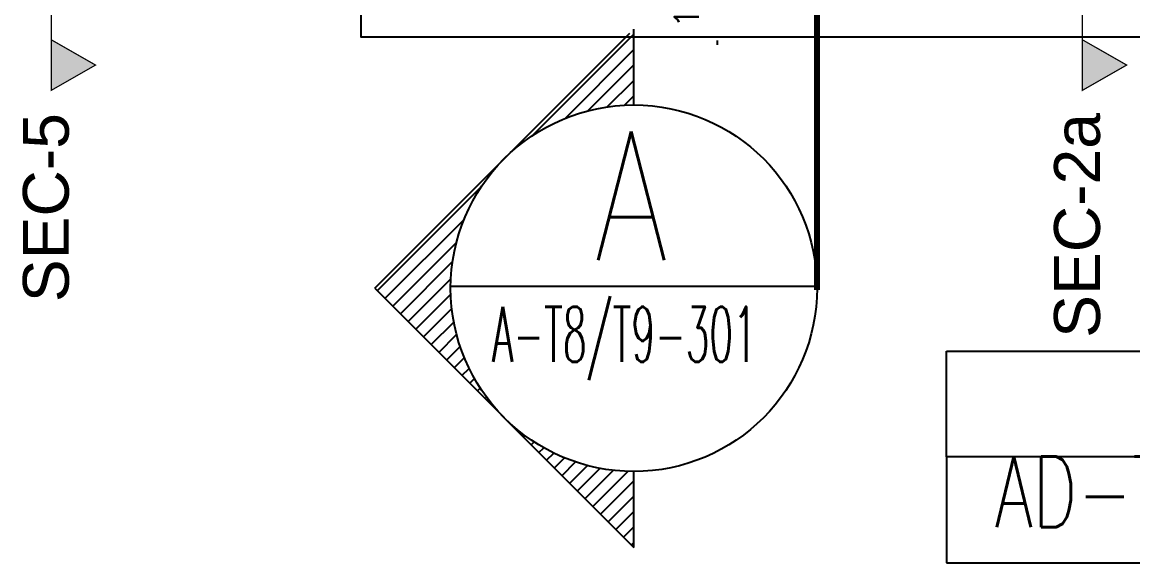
# Model space of a CAD drawing. Header units: millimetres. Extents: x 1124992 to 1258557, y -5767803 to -5695799.
# Drawn here: x 1200810 to 1205343, y -5731814 to -5729609 of the extents above; entities that cross this region are included whole.
import ezdxf

# ---------------------------------------------------------------- set-up
doc = ezdxf.new("R2010")
doc.units = ezdxf.units.MM
doc.header["$LTSCALE"] = 1000
doc.header["$MEASUREMENT"] = 0
for name, pattern in [('$1$AUDIT_D_120904163729-0', [0]), ('AUDIT_D_120904163729-0', [0]), ('T8(T9 IS SIMILAR) - 1st FLOOR ELEVATION$0$AUDIT_D_120904163729-0', [0]), ('T8(T9 IS SIMILAR) - DIMENSION & TEXTING$0$HIDDEN', [0.375, 0.25, -0.125]), ('T8(T9 IS SIMILAR) - DIMENSION & TEXTING$0$T8_REFUGE COLUMNS$0$HIDDEN', [0.375, 0.25, -0.125]), ('T8_PROFILE SECTIONS$0$HIDDEN', [0.375, 0.25, -0.125]), ('T8_PROFILE SECTIONS$0$PHANTOM2', [1.25, 0.625, -0.125, 0.125, -0.125, 0.125, -0.125])]:
    doc.linetypes.add(name, pattern=pattern)
doc.layers.get('0').update_dxf_attribs({"linetype": 'AUDIT_D_120904163729-0'})
for name, color, linetype in [('$0$A-HATCH -160', 251, '$1$AUDIT_D_120904163729-0'), ('A_dim', 1, 'Continuous'), ('T8(T9 IS SIMILAR) - 1st FLOOR ELEVATION$0$A-WALL-FEATURES', 110, 'T8(T9 IS SIMILAR) - 1st FLOOR ELEVATION$0$AUDIT_D_120904163729-0'), ('T8(T9 IS SIMILAR) - DIMENSION & TEXTING$0$A-DIMENSIONS', 2, 'T8(T9 IS SIMILAR) - DIMENSION & TEXTING$0$HIDDEN'), ('T8(T9 IS SIMILAR) - DIMENSION & TEXTING$0$T8_REFUGE COLUMNS$0$a-section line', 92, 'Continuous'), ('T8(T9 IS SIMILAR) - DIMENSION & TEXTING$0$T8_REFUGE COLUMNS$0$SECTSYMBOL', 3, 'Continuous'), ('T8(T9 IS SIMILAR) - DIMENSION & TEXTING$0$T8_REFUGE COLUMNS$0$TEXTB', 2, 'Continuous'), ('T8_PROFILE SECTIONS$0$A-PROFILE SECTIONS', 81, 'T8_PROFILE SECTIONS$0$PHANTOM2')]:
    doc.layers.add(name, color=color, linetype=linetype)
doc.styles.add('T8(T9 IS SIMILAR) - DIMENSION & TEXTING$0$Romans 1', font='romans.shx', dxfattribs={"height": 100})
doc.styles.add('T8(T9 IS SIMILAR) - DIMENSION & TEXTING$0$T8_REFUGE COLUMNS$0$ROMANS', font='romans.shx', dxfattribs={"width": 0.75})
doc.styles.add('T8(T9 IS SIMILAR) - DIMENSION & TEXTING$0$T8_REFUGE COLUMNS$0$TEXT1', font='simplex.shx', dxfattribs={"width": 0.8})
doc.styles.add('T8_PROFILE SECTIONS$0$arial', font='sanss___.ttf')
doc.dimstyles.new('T8(T9 IS SIMILAR) - DIMENSION & TEXTING$0$ALPINE S', dxfattribs={"dimscale": 0, "dimtxt": 100, "dimasz": 75, "dimexe": 0, "dimexo": 0, "dimgap": 75, "dimtad": 1, "dimdec": 0, "dimzin": 0, "dimdsep": 46, "dimtxsty": 'T8(T9 IS SIMILAR) - DIMENSION & TEXTING$0$Romans 1', "dimblk": 'T8(T9 IS SIMILAR) - DIMENSION & TEXTING$0$_ArchTick', "dimcen": 0.09, "dimclrd": 256, "dimclre": 256, "dimclrt": 7, "dimadec": 0, "dimazin": 0, "dimtfac": 1, "dimtdec": 0, "dimtofl": 0, "dimtmove": 1, "dimatfit": 0, "dimldrblk": 'T8(T9 IS SIMILAR) - DIMENSION & TEXTING$0$_Open90', "dimfxl": 1, "dimtolj": 1, "dimtzin": 0, "dimarcsym": 0})

# ---------------------------------------------------------------- blocks, each defined once
blk = doc.blocks.new('T8(T9 IS SIMILAR) - DIMENSION & TEXTING$0$_ArchTick')
at = {"color": 0, "linetype": 'ByBlock', "const_width": 0.15}
blk.add_lwpolyline([(-0.5, -0.5), (0.5, 0.5)], dxfattribs=at)
blk = doc.blocks.new('*D199')
at = {"layer": 'T8(T9 IS SIMILAR) - DIMENSION & TEXTING$0$A-DIMENSIONS', "lineweight": -2, "transparency": 16777216}
for p, q in [((1203835, -5729109.6), (1203835, -5729034.6)), ((1203835, -5729269.7), (1203835, -5729109.6)), ((1203835, -5729189.6), (1203645.8, -5729308.5)), ((1203835, -5729269.7), (1203835, -5729344.7)), ((1203645.8, -5729308.5), (1203645.8, -5729701.4))]:
    blk.add_line(p, q, dxfattribs=at)
at = {"layer": 'T8(T9 IS SIMILAR) - DIMENSION & TEXTING$0$A-DIMENSIONS', "linetype": 'T8(T9 IS SIMILAR) - DIMENSION & TEXTING$0$HIDDEN', "lineweight": -2, "transparency": 16777216}
for p, q in [((1203861.5, -5729109.6), (1203835, -5729109.6)), ((1203861.5, -5729269.7), (1203835, -5729269.7))]:
    blk.add_line(p, q, dxfattribs=at)
at = {"layer": 'T8(T9 IS SIMILAR) - DIMENSION & TEXTING$0$A-DIMENSIONS', "linetype": 'ByBlock', "lineweight": -2, "transparency": 16777216, "xscale": 75, "yscale": 75, "zscale": 75}
for p, rotation in [((1203835, -5729109.6), 270), ((1203835, -5729269.7), 90)]:
    blk.add_blockref('T8(T9 IS SIMILAR) - DIMENSION & TEXTING$0$_ArchTick', p, dxfattribs=dict(at, rotation=rotation))
at = {"layer": 'T8(T9 IS SIMILAR) - DIMENSION & TEXTING$0$A-DIMENSIONS', "color": 7, "linetype": 'ByBlock', "transparency": 16777216, "insert": (1203520.8, -5729505), "char_height": 100, "attachment_point": 5, "rotation": 90, "style": 'T8(T9 IS SIMILAR) - DIMENSION & TEXTING$0$Romans 1'}
blk.add_mtext('\\A1;160', dxfattribs=at)
blk = doc.blocks.new('T8(T9 IS SIMILAR) - DIMENSION & TEXTING$0$_Open90')
at = {"color": 0, "linetype": 'ByBlock', "lineweight": -2}
for p, q in [((0, 0), (-1, 0)), ((-0.5, 0.5), (0, 0)), ((0, 0), (-0.5, -0.5))]:
    blk.add_line(p, q, dxfattribs=at)
blk = doc.blocks.new('T8_PROFILE SECTIONS$0$MH')
at = {"layer": 'T8_PROFILE SECTIONS$0$A-PROFILE SECTIONS', "linetype": 'T8_PROFILE SECTIONS$0$HIDDEN', "ltscale": 2}
h = blk.add_hatch(color=256, dxfattribs=at)
h.dxf.hatch_style = 1
h.paths.add_polyline_path([(1140339.1, -5697424.8), (1140519.9, -5697528.1), (1140339.1, -5697631.3)])
at = {"layer": 'T8_PROFILE SECTIONS$0$A-PROFILE SECTIONS', "linetype": 'T8_PROFILE SECTIONS$0$HIDDEN', "ltscale": 2, "const_width": 5}
blk.add_lwpolyline([(1140339.1, -5697424.8), (1140339.1, -5697424.8), (1140519.9, -5697528.1), (1140339.1, -5697631.3)], close=True, dxfattribs=at)
blk.add_lwpolyline([(1140339.1, -5697424.8), (1140339.1, -5700565.7)], dxfattribs=at)
blk = doc.blocks.new('PROFILE SECTION LINE T9')
at = {"layer": 'T8_PROFILE SECTIONS$0$A-PROFILE SECTIONS', "linetype": 'ByBlock', "xscale": -1, "rotation": 180}
for p in [(-1125129.3, -5715695.8, 0), (-1120920.5, -5715695.8, 0)]:
    blk.add_blockref('T8_PROFILE SECTIONS$0$MH', p, dxfattribs=at)
at = {"layer": 'T8_PROFILE SECTIONS$0$A-PROFILE SECTIONS', "linetype": 'ByBlock', "char_height": 187.5, "attachment_point": 9, "rotation": 90, "style": 'T8_PROFILE SECTIONS$0$arial'}
for s, insert in [('SEC-5', (15284.3, -18363.8, 0)), ('SEC-2a', (19493.1, -18363.8, 0))]:
    blk.add_mtext_dynamic_manual_height_columns(s, width=301.334, gutter_width=500, heights=[0], dxfattribs=dict(at, insert=insert))
blk = doc.blocks.new('T8(T9 IS SIMILAR) - 1st FLOOR ELEVATION')
at = {"layer": 'T8(T9 IS SIMILAR) - 1st FLOOR ELEVATION$0$A-WALL-FEATURES', "color": 5, "linetype": 'T8(T9 IS SIMILAR) - 1st FLOOR ELEVATION$0$AUDIT_D_120904163729-0', "ltscale": 0.5}
blk.add_lwpolyline([(1202192.2, -5728684), (1202192, -5729668.9), (1210352.4, -5729668.9), (1210352.4, -5728684)], dxfattribs=at)
blk = doc.blocks.new('T8(T9 IS SIMILAR) - DIMENSION & TEXTING')
at = {"layer": 'T8(T9 IS SIMILAR) - DIMENSION & TEXTING$0$T8_REFUGE COLUMNS$0$SECTSYMBOL'}
h = blk.add_hatch(dxfattribs=at)
h.set_pattern_fill('ANSI31', color=8, scale=355.5, angle=990, style=0)
h.set_pattern_definition([(225, (295225.997, -7112461.696), (-31.4220576, 31.4220576), [])])
h.paths.add_polyline_path([(1202777.2, -5730165.3), (1202248.4, -5730694), (1202777.2, -5731222.7, -0.198912), (1202558.2, -5730694, -0.198912)])
h.paths.add_polyline_path([(1202777.2, -5731222.7), (1203305.9, -5731751.4), (1203305.9, -5731441.7, -0.198912)])
h.paths.add_polyline_path([(1203305.9, -5729636.6), (1202777.2, -5730165.3, -0.198912), (1203305.9, -5729946.3)])
at = {"color": 4, "linetype": 'T8(T9 IS SIMILAR) - DIMENSION & TEXTING$0$T8_REFUGE COLUMNS$0$HIDDEN', "ltscale": 5, "const_width": 25, "elevation": 0.1}
blk.add_lwpolyline([(1204053.5, -5730701.3), (1204053.5, -5728033.3)], dxfattribs=at)
at = {"layer": 'T8(T9 IS SIMILAR) - DIMENSION & TEXTING$0$T8_REFUGE COLUMNS$0$a-section line', "linetype": 'Continuous'}
for p, q in [((1204581.5, -5731382.4, 0), (1204581.5, -5730950.4, 0)), ((1204581.5, -5730950.4, 0), (1208359.6, -5730950.4, 0)), ((1208359.6, -5731382.4, 0), (1204581.5, -5731382.4, 0)), ((1204581.5, -5731382.4, 0), (1204581.5, -5731814.4, 0)), ((1208359.6, -5731382.4, 0), (1204581.5, -5731382.4, 0)), ((1204581.5, -5731814.4, 0), (1208359.6, -5731814.4, 0))]:
    blk.add_line(p, q, dxfattribs=at)
at = {"layer": 'T8(T9 IS SIMILAR) - DIMENSION & TEXTING$0$T8_REFUGE COLUMNS$0$SECTSYMBOL', "color": 2}
for p, q in [((1203305.9, -5729946.3, 0.1), (1203305.9, -5729636.6, 0.1)), ((1202248.4, -5730694, 0.1), (1203289.1, -5729653.4, 0.1)), ((1204053.5, -5730686.7, 0.1), (1202558.2, -5730686.7, 0.1)), ((1202248.4, -5730694, 0.1), (1203305.9, -5731751.4, 0.1)), ((1203305.9, -5731751.4, 0.1), (1203305.9, -5731441.7, 0.1))]:
    blk.add_line(p, q, dxfattribs=at)
at = {"layer": 'T8(T9 IS SIMILAR) - DIMENSION & TEXTING$0$T8_REFUGE COLUMNS$0$SECTSYMBOL', "color": 6}
blk.add_circle((1203305.9, -5730694, 0.1), 747.7, dxfattribs=at)
at = {"layer": 'T8(T9 IS SIMILAR) - DIMENSION & TEXTING$0$T8_REFUGE COLUMNS$0$a-section line', "extrusion": (-6.49687e-15, -1.108e-09, 1), "insert": (1206450.9, -5731573, 0), "char_height": 288, "width": 3463.414, "attachment_point": 5, "text_direction": (1, 0, 0), "style": 'T8(T9 IS SIMILAR) - DIMENSION & TEXTING$0$T8_REFUGE COLUMNS$0$TEXT1'}
blk.add_mtext('{\\W0.7;AD-T8/T9-201.0/201.1}', dxfattribs=at)
at = {"layer": 'T8(T9 IS SIMILAR) - DIMENSION & TEXTING$0$T8_REFUGE COLUMNS$0$TEXTB', "style": 'T8(T9 IS SIMILAR) - DIMENSION & TEXTING$0$T8_REFUGE COLUMNS$0$ROMANS'}
for s, height, width, p in [('A', 525, 0.75, (1203143.2, -5730579.4, 0.1)), ('A-T8/T9-301', 225, 0.5, (1202727.3, -5730994.9, 0.1))]:
    blk.add_text(s, height=height, dxfattribs=dict(at, width=width)).set_placement(p)
at = {"layer": 'T8(T9 IS SIMILAR) - DIMENSION & TEXTING$0$A-DIMENSIONS', "linetype": 'ByBlock'}
dim = blk.add_linear_dim(base=(1203835, -5729109.6), p1=(1203861.5, -5729269.7, -0.6), p2=(1203861.5, -5729109.6), angle=270, dimstyle='T8(T9 IS SIMILAR) - DIMENSION & TEXTING$0$ALPINE S', override={"dimscale": 1, "dimfxl": 5, "dimarcsym": 1}, dxfattribs=at)
dim.commit()
dim.dimension.update_dxf_attribs({"geometry": '*D199', "text_midpoint": (1203645.8, -5729383.5), "dimtype": 128})

msp = doc.modelspace()

# ---------------------------------------------------------------- block references
at = {"layer": '$0$A-HATCH -160', "linetype": 'ByBlock'}
msp.add_blockref('T8(T9 IS SIMILAR) - DIMENSION & TEXTING', (0, 0), dxfattribs=at)

# ---------------------------------------------------------------- next in the draw order: block references
at = {"layer": 'A_dim', "linetype": 'ByBlock'}
msp.add_blockref('T8(T9 IS SIMILAR) - 1st FLOOR ELEVATION', (0, 0), dxfattribs=at)
at = {"layer": 'T8_PROFILE SECTIONS$0$A-PROFILE SECTIONS', "linetype": 'ByBlock'}
msp.add_blockref('PROFILE SECTION LINE T9', (1185718.17, -5711615.765, -0.024), dxfattribs=at)

doc.saveas('drawing.dxf')
